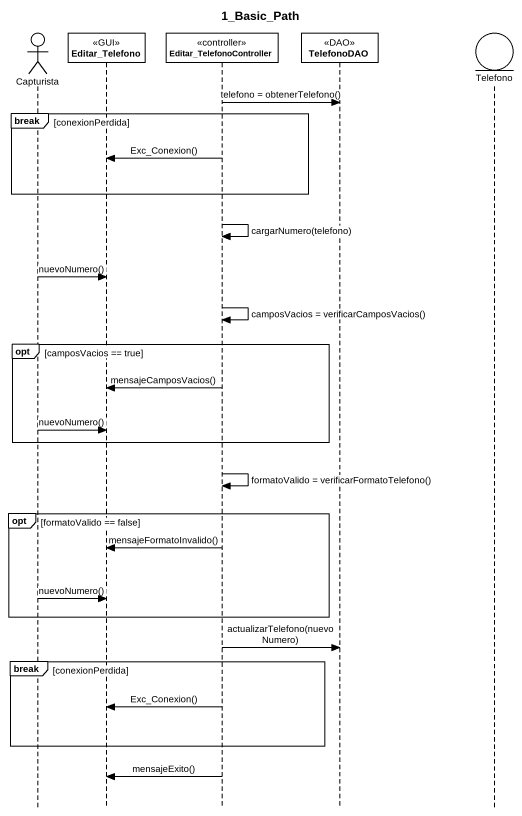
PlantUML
@startuml
title 1_Basic_Path
hide footbox
actor Capturista
participant Editar_Telefono <<GUI>>
participant Editar_TelefonoController <<controller>>
participant TelefonoDAO <<DAO>>
entity Telefono

Editar_TelefonoController -> TelefonoDAO : telefono = obtenerTelefono()
break conexionPerdida
  Editar_TelefonoController -> Editar_Telefono : Exc_Conexion()
end
Editar_TelefonoController -> Editar_TelefonoController : cargarNumero(telefono)
Capturista -> Editar_Telefono : nuevoNumero()
Editar_TelefonoController -> Editar_TelefonoController : camposVacios = verificarCamposVacios()
opt camposVacios == true
  Editar_TelefonoController -> Editar_Telefono : mensajeCamposVacios()
  Capturista -> Editar_Telefono : nuevoNumero()
end
Editar_TelefonoController -> Editar_TelefonoController : formatoValido = verificarFormatoTelefono()
opt formatoValido == false
  Editar_TelefonoController -> Editar_Telefono : mensajeFormatoInvalido()
  Capturista -> Editar_Telefono : nuevoNumero()
end
Editar_TelefonoController -> TelefonoDAO : actualizarTelefono(nuevoNumero)
break conexionPerdida
  Editar_TelefonoController -> Editar_Telefono : Exc_Conexion()
end
Editar_TelefonoController -> Editar_Telefono : mensajeExito()
@enduml
